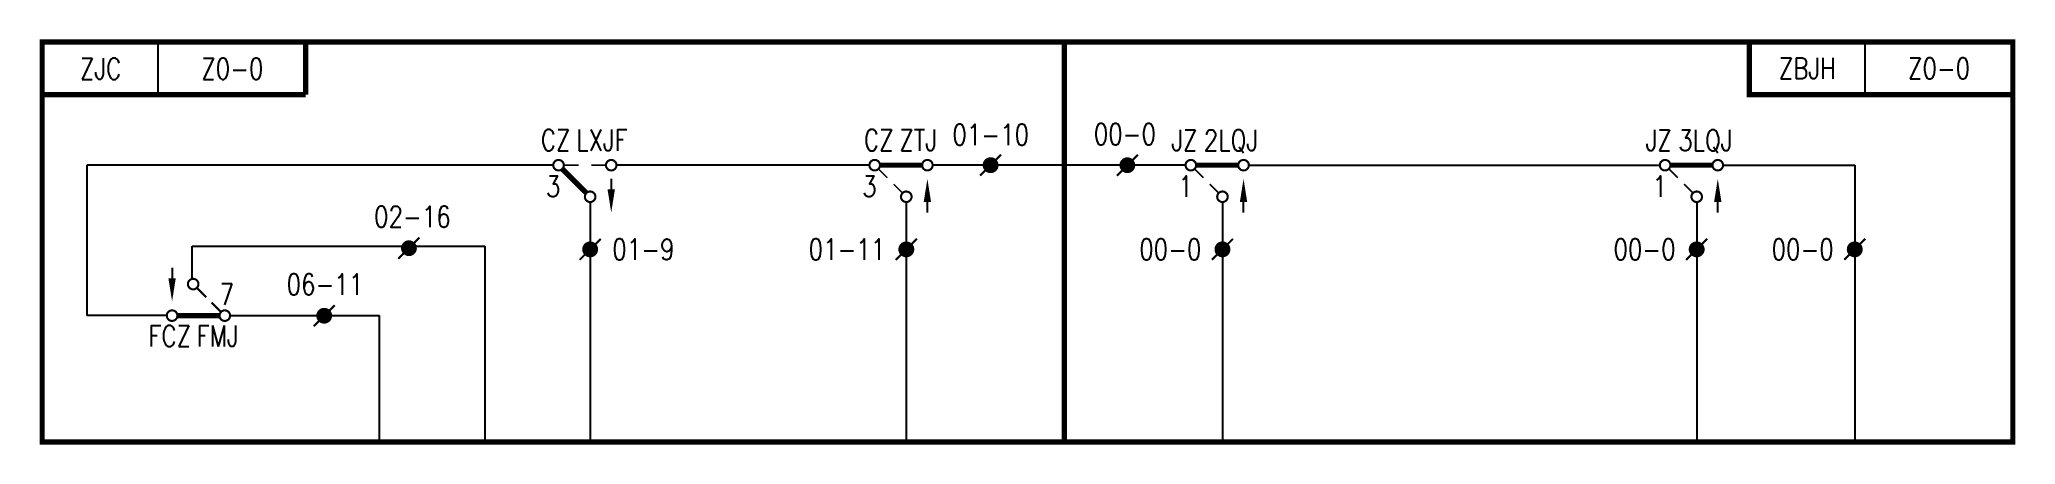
# Model space of a CAD drawing. Header units: millimetres. Extents: x 0 to 187, y 0 to 38.
import ezdxf
from ezdxf.enums import TextEntityAlignment as Align

# ---------------------------------------------------------------- set-up
doc = ezdxf.new("R2010")
doc.units = ezdxf.units.MM
doc.styles.get("Standard").update_dxf_attribs({"font": 'txt.shx', "bigfont": 'hztxt.shx'})

msp = doc.modelspace()

# ---------------------------------------------------------------- linework, layer by layer
at = {"color": 7}
for p, q in [((11, 33), (11, 38)), ((173, 33), (173, 38)), ((48.5, 26.3), (4.24, 26.3)), ((4.24, 26.3), (4.24, 12)), ((78.5, 26.3), (54.5, 26.3)), ((108.5, 26.3), (84.5, 26.3)), ((114.5, 26.3), (153.5, 26.3)), ((159.5, 26.3), (172, 26.3)), ((172, 26.3), (172, 18.3)), ((52, 22.8), (52, 18.3)), ((82, 22.8), (82, 18.3)), ((112, 22.8), (112, 18.3)), ((157, 22.8), (157, 18.3)), ((14.22, 18.61), (42, 18.61)), ((14.22, 15.49), (14.22, 18.61)), ((42, 18.61), (42, 0)), ((52, 18.3), (52, 0)), ((82, 18.3), (82, 0)), ((112, 18.3), (112, 0)), ((157, 18.3), (157, 0)), ((172, 18.3), (172, 0)), ((11.83, 12), (4.24, 12)), ((17.83, 12), (32, 12)), ((32, 0), (32, 12))]:
    msp.add_line(p, q, dxfattribs=at)
at = {"color": 7, "const_width": 0.5}
for points in [[(0, 0), (0, 38), (97, 38), (97, 0)], [(97, 0), (97, 38), (187, 38), (187, 0)]]:
    msp.add_lwpolyline(points, close=True, dxfattribs=at)
at = {"color": 7}
for points, const_width in [([(0, 38), (25, 38), (25, 33)], 0.5), ([(0, 38), (0, 33), (25, 33)], 0.5), ([(162, 38), (187, 38), (187, 33)], 0.5), ([(162, 38), (162, 33), (187, 33)], 0.5), ([(50.9, 26.3), (49.5, 26.3)], 0.15), ([(53.5, 26.3), (52.1, 26.3)], 0.15), ([(83.5, 26.3), (79.5, 26.3)], 0.5), ([(89, 25.3), (91, 27.3)], 0.2), ([(101.98, 25.3), (103.98, 27.3)], 0.2), ([(113.5, 26.3), (109.5, 26.3)], 0.5), ([(158.5, 26.3), (154.5, 26.3)], 0.5), ([(49.35, 25.95), (51.65, 23.65)], 0.5), ([(79.35, 25.95), (80.2, 25.1)], 0.15), ([(80.8, 24.5), (81.65, 23.65)], 0.15), ([(109.35, 25.95), (110.2, 25.1)], 0.15), ([(110.8, 24.5), (111.65, 23.65)], 0.15), ([(154.35, 25.95), (155.2, 25.1)], 0.15), ([(155.8, 24.5), (156.65, 23.65)], 0.15), ([(33.8, 17.41), (35.8, 19.41)], 0.2), ([(51, 17.3), (53, 19.3)], 0.2), ([(81, 17.3), (83, 19.3)], 0.2), ([(111, 17.3), (113, 19.3)], 0.2), ([(156, 17.3), (158, 19.3)], 0.2), ([(171, 17.3), (173, 19.3)], 0.2), ([(14.64, 14.68), (15.58, 13.75)], 0.2), ([(16.08, 13.25), (17.02, 12.31)], 0.2), ([(12.83, 12), (16.83, 12)], 0.5), ([(25.76, 10.99), (27.76, 12.99)], 0.2)]:
    msp.add_lwpolyline(points, dxfattribs=dict(at, const_width=const_width))
for points, const_width in [([(49.5, 26.3, -1), (48.5, 26.3, -1)], 0.2), ([(54.5, 26.3, -1), (53.5, 26.3, -1)], 0.2), ([(79.5, 26.3, -1), (78.5, 26.3, -1)], 0.2), ([(84.5, 26.3, -1), (83.5, 26.3, -1)], 0.2), ([(89.62, 26.3, 1), (90.38, 26.3, 1)], 0.75), ([(102.6, 26.3, 1), (103.35, 26.3, 1)], 0.75), ([(109.5, 26.3, -1), (108.5, 26.3, -1)], 0.2), ([(114.5, 26.3, -1), (113.5, 26.3, -1)], 0.2), ([(154.5, 26.3, -1), (153.5, 26.3, -1)], 0.2), ([(159.5, 26.3, -1), (158.5, 26.3, -1)], 0.2), ([(52.5, 23.3, -1), (51.5, 23.3, -1)], 0.2), ([(82.5, 23.3, -1), (81.5, 23.3, -1)], 0.2), ([(112.5, 23.3, -1), (111.5, 23.3, -1)], 0.2), ([(157.5, 23.3, -1), (156.5, 23.3, -1)], 0.2), ([(34.43, 18.41, 1), (35.18, 18.41, 1)], 0.75), ([(51.62, 18.3, 1), (52.38, 18.3, 1)], 0.75), ([(81.62, 18.3, 1), (82.38, 18.3, 1)], 0.75), ([(111.62, 18.3, 1), (112.38, 18.3, 1)], 0.75), ([(156.62, 18.3, 1), (157.38, 18.3, 1)], 0.75), ([(171.62, 18.3, 1), (172.38, 18.3, 1)], 0.75), ([(26.39, 11.99, 1), (27.14, 11.99, 1)], 0.75)]:
    msp.add_lwpolyline(points, format="xyb", close=True, dxfattribs=dict(at, const_width=const_width))
for points in [[(54, 25), (54, 24)], [(84, 21.8), (84, 22.8)], [(114, 21.8), (114, 22.8)], [(159, 21.8), (159, 22.8)], [(12.33, 16.56), (12.33, 15.56)]]:
    msp.add_lwpolyline(points, dxfattribs=at)
for points in [[(84, 25, 0, 0.7, 0), (84, 22.8, 0.7, 0.7, 0)], [(114, 25, 0, 0.7, 0), (114, 22.8, 0.7, 0.7, 0)], [(159, 25, 0, 0.7, 0), (159, 22.8, 0.7, 0.7, 0)], [(54, 21.8, 0, 0.7, 0), (54, 24, 0.7, 0.7, 0)], [(12.33, 13.36, 0, 0.7, 0), (12.33, 15.56, 0.7, 0.7, 0)]]:
    msp.add_lwpolyline(points, format="xyseb", dxfattribs=at)
at = {"color": 7, "const_width": 0.2}
for points in [[(14.33, 14.5, -1), (14.33, 15.5, -1), (14.33, 14.5)], [(12.33, 11.5, -1), (12.33, 12.5, -1), (12.33, 11.5)], [(17.33, 11.5, -1), (17.33, 12.5, -1), (17.33, 11.5)]]:
    msp.add_lwpolyline(points, format="xyb", dxfattribs=at)

# ---------------------------------------------------------------- texts
at = {"color": 7, "width": 0.8}
for s, p in [('ZJC', (5.55, 35.46)), ('ZBJH', (167.5, 35.5)), ('3', (48.5, 24.3)), ('3', (78.5, 24.3)), ('1', (108.5, 24.3)), ('1', (153.5, 24.3))]:
    msp.add_text(s, height=2, dxfattribs=at).set_placement(p, align=Align.MIDDLE)
at = {"color": 5, "width": 0.8}
for p in [(18.05, 35.46), (180, 35.5)]:
    msp.add_text('Z0-0', height=2, dxfattribs=at).set_placement(p, align=Align.MIDDLE)
at = {"color": 3, "width": 0.8}
for s, p in [('01-10', (90.01, 28.2)), ('00-0', (102.74, 28.25)), ('02-16', (35.13, 20.41)), ('06-11', (26.83, 13.99))]:
    msp.add_text(s, height=2, dxfattribs=at).set_placement(p, align=Align.CENTER)
for s, p in [('CZ', (50.13, 27.68)), ('CZ', (80.79, 27.68)), ('JZ', (109.63, 27.67)), ('JZ', (154.63, 27.67)), ('FCZ', (14.13, 9.06))]:
    msp.add_text(s, height=2, dxfattribs=at).set_placement(p, align=Align.RIGHT)
at = {"color": 7, "width": 0.8}
for s, p in [('LXJF', (50.68, 27.68)), ('ZTJ', (81.34, 27.68)), ('2LQJ', (110.23, 27.67)), ('3LQJ', (155.25, 27.67)), ('FMJ', (14.65, 9.06))]:
    msp.add_text(s, height=2, dxfattribs=at).set_placement(p)
at = {"color": 3, "width": 0.8}
for s, p in [('01-9', (60, 18.3)), ('01-11', (80, 18.3)), ('00-0', (110, 18.3)), ('00-0', (155, 18.3)), ('00-0', (170, 18.3))]:
    msp.add_text(s, height=2, dxfattribs=at).set_placement(p, align=Align.MIDDLE_RIGHT)
at = {"color": 7, "width": 0.8}
msp.add_text('7', height=2, dxfattribs=at).set_placement((18.21, 14.04), align=Align.MIDDLE_RIGHT)

doc.saveas('drawing.dxf')
